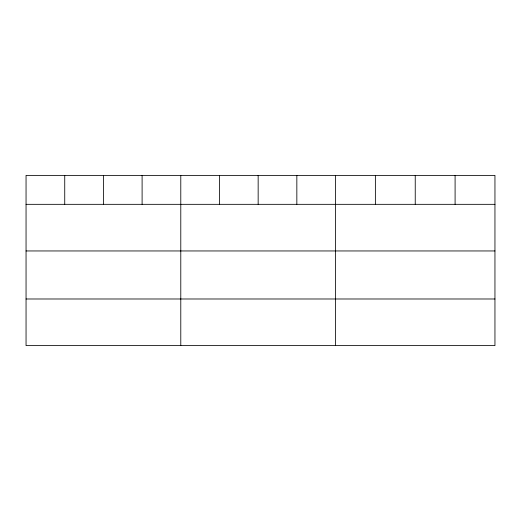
<?xml version="1.0" encoding="UTF-8"?>
<svg xmlns="http://www.w3.org/2000/svg" width="521" height="521" viewBox="0 0 521 521"><rect width="100%" height="100%" fill="white"/><g stroke="black" fill="none" stroke-linecap="round" stroke-linejoin="round"><path stroke-width="0.78" d="M494.95 204.33L494.95 345.612L26.05 345.612L26.05 175.388L494.95 175.388L494.95 204.33L26.05 204.33M26.05 250.953L494.95 250.953M26.05 298.989L494.95 298.989M455.093 175.388L455.093 204.33M415.237 175.388L415.237 204.33M375.38 175.388L375.38 204.33M335.524 175.388L335.524 345.612M296.84 175.388L296.84 204.33M258.155 175.388L258.155 204.33M219.471 175.388L219.471 204.33M180.787 175.388L180.787 345.612M142.103 175.388L142.103 204.33M103.419 175.388L103.419 204.33M64.734 175.388L64.734 204.33"/></g></svg>
